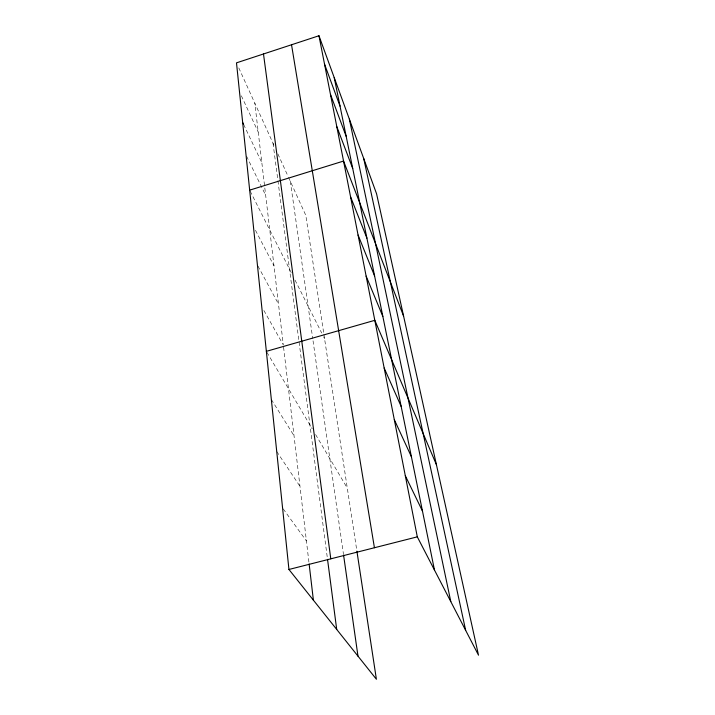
<?xml version="1.0" encoding="UTF-8"?>
<svg xmlns="http://www.w3.org/2000/svg" width="715" height="715" viewBox="0 0 715 715"><rect width="100%" height="100%" fill="white"/><g stroke="black" fill="none" stroke-linecap="round" stroke-linejoin="round"><path stroke-width="0.54" stroke-dasharray="3.58 2.68" d="M283.22 508.919L306.422 540.978M276.732 451.558L299.978 486.334M271.343 399.497L294.008 435.721M266.927 352.298L312.196 428.812M315.601 434.559L347.311 488.148M263.889 310.498L283.31 344.943L254.817 103.166M257.954 266.087L278.493 304.081M255.478 230.31L273.988 265.846M250.17 191.137L291.523 273.148M295.018 280.083L321.714 333.029M323.609 336.792L324.565 338.678M246.541 156.219L265.676 195.329M243.627 124.499L261.842 162.752M241.357 95.792L258.222 132.087M238.783 67.889L274.346 146.137M277.867 153.895L288.074 176.328M288.511 177.311L305.788 215.304L323.743 333.297M323.904 334.37L356.731 550.05M290.299 181.226L312.732 338.615M313.036 340.796L343.406 553.857M273.023 143.223L277.804 179.688M277.938 180.779L298.933 341.046M299.084 342.154L327.39 558.272M283.569 347.132L309.005 562.902"/><path stroke-width="1.07" d="M318.962 35.75L417.301 536.849L478.505 655.181L376.573 193.801L318.962 35.75L236.495 62.848L288.94 569.471L376.394 679.25L356.901 551.149M249.669 190.145L343.558 161.063L403.6 316.11M266.355 351.342L374.812 320.32L436.418 464.661M288.94 569.471L417.301 536.849M405.307 475.725L422.467 511.091M242.662 122.488L243.627 124.499M394.305 419.651L411.402 456.742M384.169 368.019L401.169 406.469M366.134 276.115L382.847 316.45M358.072 235.047L374.606 275.99M350.565 196.786L366.911 238.167M336.801 126.635L352.727 168.499M330.473 94.407L346.176 136.351M324.538 64.171L340.018 106.106M363.721 158.524L465.662 630.353M349.367 119.146L450.799 601.601M334.218 77.604L434.47 570.025M291.532 44.759L374.428 547.744M343.558 554.938L357.983 656.138M263.495 53.974L330.786 558.835M327.533 559.371L336.711 629.441M309.13 564.001L313.393 600.171"/></g></svg>
